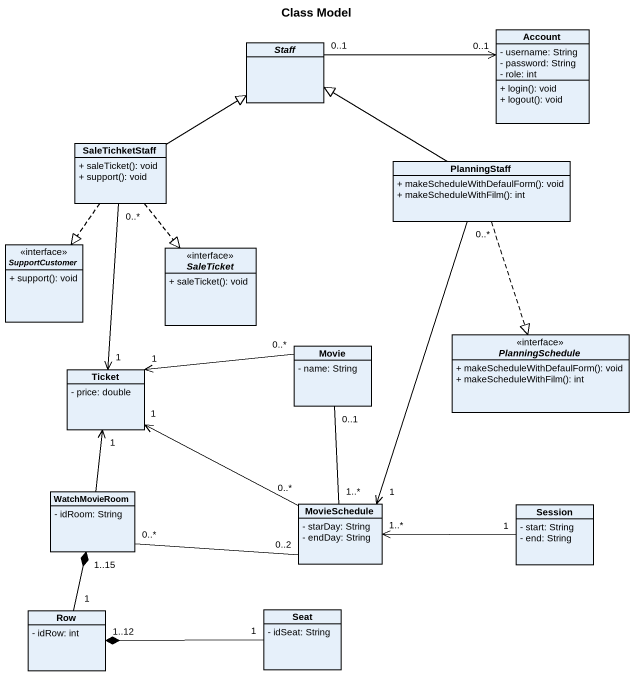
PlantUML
@startuml
title Class Model
hide circle
hide empty members
skinparam classAttributeIconSize 0
abstract class Staff
class Account {
  - username: String
  - password: String
  - role: int
  + login(): void
  + logout(): void
}
class SaleTichketStaff {
  + saleTicket(): void
  + support(): void
}
class PlanningStaff {
  + makeScheduleWithDefaulForm(): void
  + makeScheduleWithFilm(): int
}
interface SupportCustomer {
  + support(): void
}
interface SaleTicket {
  + saleTicket(): void
}
interface PlanningSchedule {
  + makeScheduleWithDefaulForm(): void
  + makeScheduleWithFilm(): int
}
class Ticket {
  - price: double
}
class Movie {
  - name: String
}
class WatchMovieRoom {
  - idRoom: String
}
class MovieSchedule {
  - starDay: String
  - endDay: String
}
class Session {
  - start: String
  - end: String
}
class Row {
  - idRow: int
}
class Seat {
  - idSeat: String
}
Staff "0..1" -right-> "0..1" Account
SaleTichketStaff -up-|> Staff
SaleTichketStaff ..|> SupportCustomer
SaleTichketStaff ..|> SaleTicket
SaleTichketStaff "0..*" --> "1" Ticket
PlanningStaff -up-|> Staff
PlanningStaff ..|> PlanningSchedule
PlanningStaff "0..*" --> "1" MovieSchedule
Movie "0..*" -left-> "1" Ticket
Movie "0..1" -- "1..*" MovieSchedule
WatchMovieRoom -up-> "1" Ticket
WatchMovieRoom "0..*" -right- "0..2" MovieSchedule
MovieSchedule "0..*" -left-> "1" Ticket
Session "1" -left-> "1..*" MovieSchedule
Row "1" -up-* "1..15" WatchMovieRoom
Seat "1" -left-* "1..12" Row
@enduml
